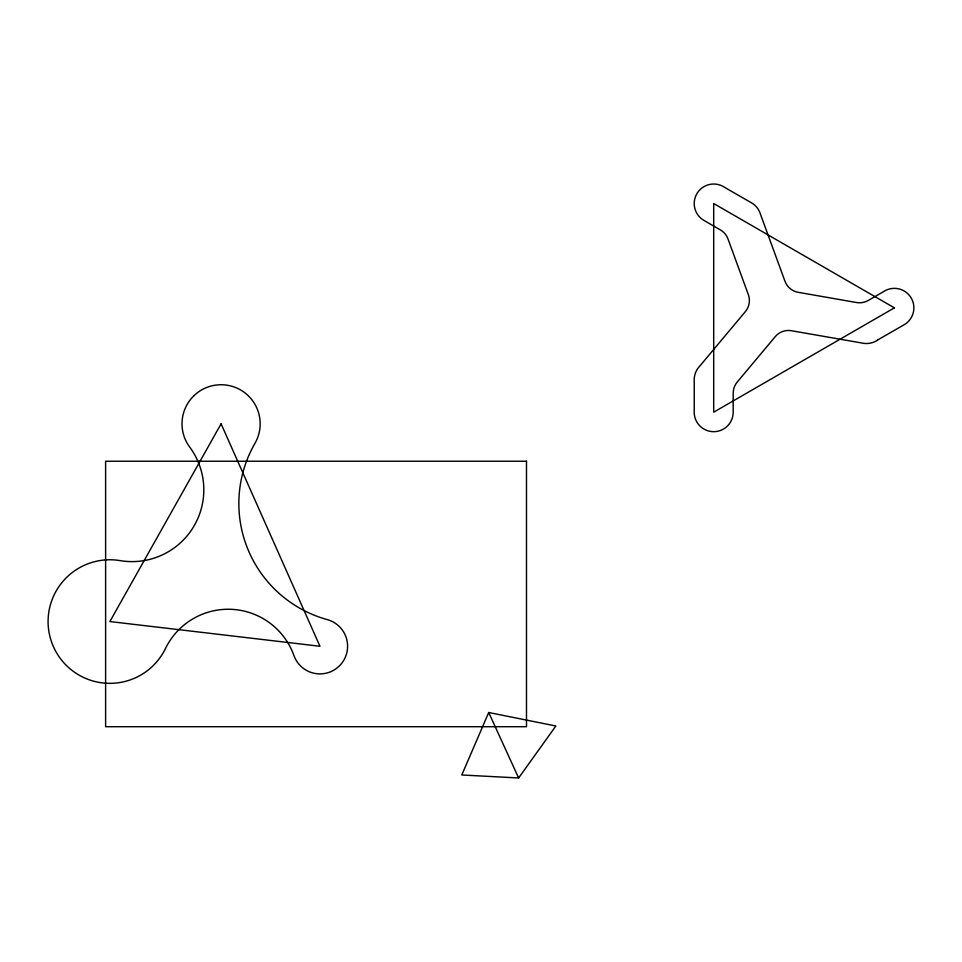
<?xml version="1.0" encoding="UTF-8"?>
<svg xmlns="http://www.w3.org/2000/svg" width="962" height="962" viewBox="0 0 962 962"><rect width="100%" height="100%" fill="white"/><g stroke="black" fill="none" stroke-linecap="round" stroke-linejoin="round"><path stroke-width="1.44" d="M488.708 712.505L461.784 774.987L518.638 777.969L555.868 725.985L488.708 712.505L518.638 777.969M877.488 340.235A20.394 20.394 0 0 1 861.447 342.941A17.208 17.208 0 0 0 860.353 342.737L791.437 330.724A17.208 17.208 0 0 0 775.276 336.616L737.205 382.094A17.208 17.208 0 0 0 733.2 393.133L733.164 410.04A17.208 17.208 0 0 0 733.176 410.75L733.2 412.181A19.505 19.505 0 0 1 713.696 431.685A19.505 19.505 0 0 1 694.191 412.181L694.227 410.75A17.208 17.208 0 0 0 694.239 410.052L694.239 381.938A17.208 17.208 0 0 0 694.227 381.241L694.191 379.894A19.637 19.637 0 0 1 699.566 366.318A17.208 17.208 0 0 0 700.276 365.512L745.382 311.58A17.208 17.208 0 0 0 748.34 294.637L727.993 238.937A17.208 17.208 0 0 0 720.442 229.942L705.026 221.032A17.208 17.208 0 0 0 704.521 220.743A19.517 19.517 0 0 1 713.696 184.019A19.793 19.793 0 0 1 724.771 187.41A17.208 17.208 0 0 0 725.865 188.095L750.408 202.212A17.208 17.208 0 0 0 750.913 202.501A19.613 19.613 0 0 1 760.401 213.985A17.208 17.208 0 0 0 760.677 214.815L784.98 281.265A17.208 17.208 0 0 0 798.171 292.304L856.589 302.537A17.208 17.208 0 0 0 868.157 300.493L882.214 292.424A17.208 17.208 0 0 0 883.332 291.739A19.793 19.793 0 0 1 894.395 288.347A19.517 19.517 0 0 1 903.571 325.072A17.208 17.208 0 0 0 903.065 325.36L878.534 339.478A17.208 17.208 0 0 0 877.428 340.163M221.092 423.821L109.872 621.548L319.961 646.272L221.092 423.821M894.395 307.852L713.696 412.181L713.696 203.523L894.395 307.852M526.491 461.231L105.616 461.231L105.616 726.707L526.491 726.707L526.491 461.231M193.759 395.887A39.081 39.081 0 0 0 189.694 447.089A71.777 71.777 0 0 1 120.13 560.618A61.784 61.784 0 0 0 50.192 605.555A61.784 61.784 0 0 0 88.276 679.449A61.784 61.784 0 0 0 165.452 648.544A69.781 69.781 0 0 1 293.939 655.567A27.633 27.633 0 0 0 340.211 665.067A27.633 27.633 0 0 0 327.296 619.624A120.454 120.454 0 0 1 254.954 443.338A39.081 39.081 0 0 0 245.045 392.941A39.081 39.081 0 0 0 193.759 395.887"/></g></svg>
